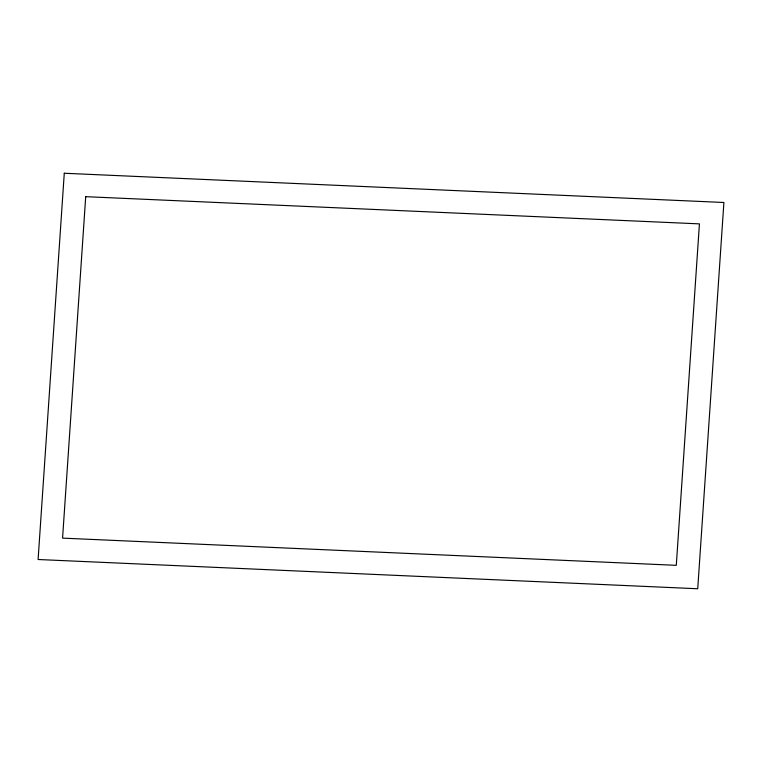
<?xml version="1.0" encoding="UTF-8"?>
<svg xmlns="http://www.w3.org/2000/svg" width="762" height="762" viewBox="0 0 762 762"><rect width="100%" height="100%" fill="white"/><g stroke="black" fill="none" stroke-linecap="round" stroke-linejoin="round"><path stroke-width="1.14" d="M64.275 173.25L38.1 559.508L697.725 588.75L723.9 202.492L64.275 173.25M85.715 196.672L62.57 538.124L676.285 565.328L699.43 223.876L85.715 196.672"/></g></svg>
